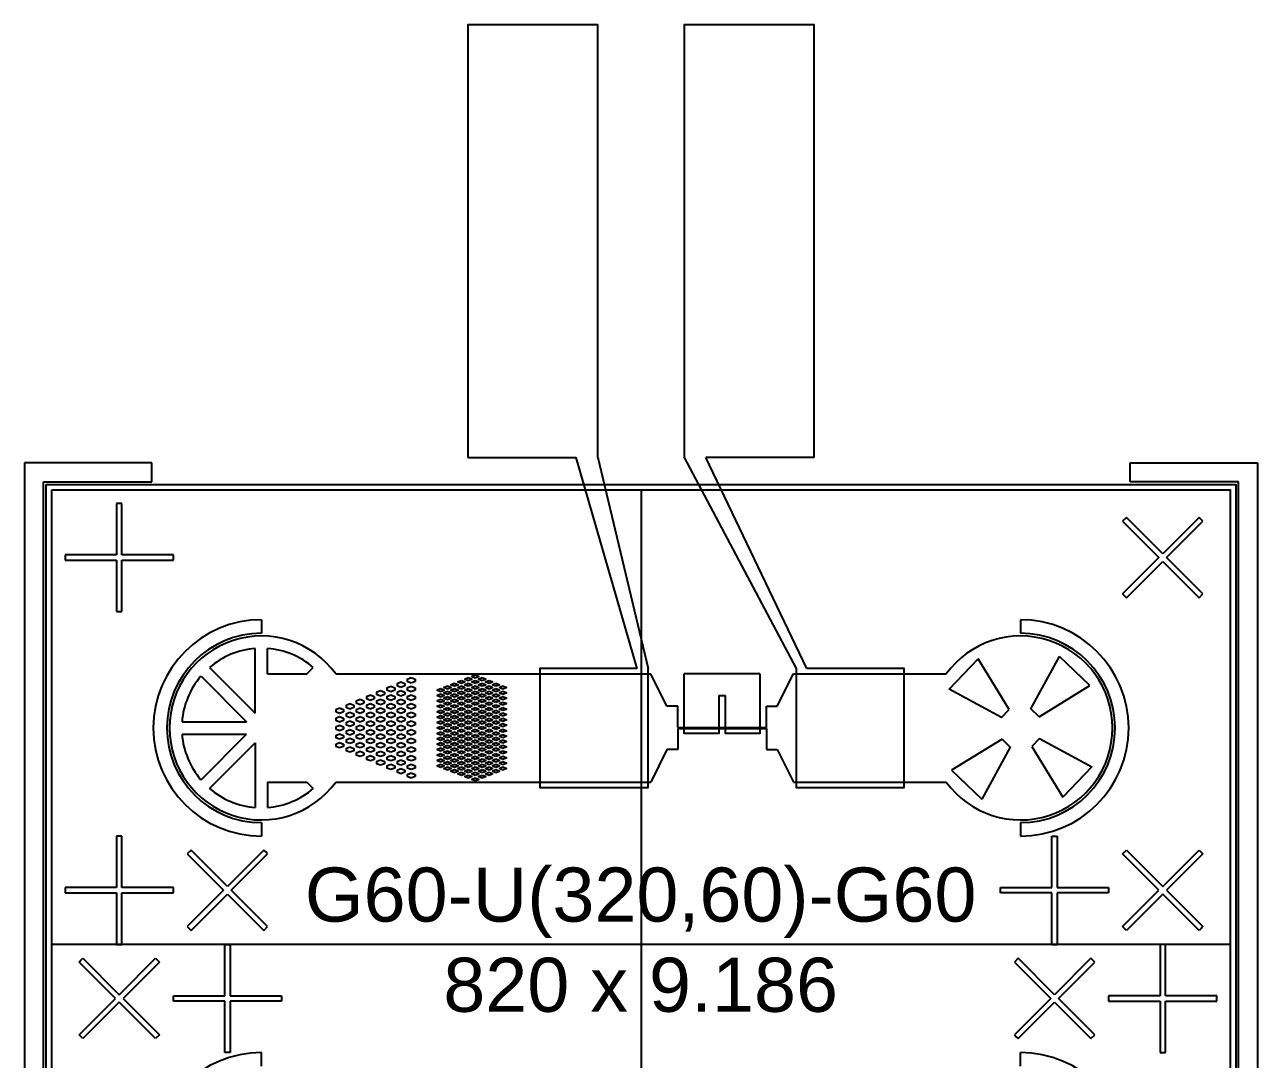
# Model space of a CAD drawing. Header units: inches. Extents: x -271009 to 5700, y -37000 to 38138.
# Drawn here: x -5700 to 5700, y -1062 to 8500 of the extents above; entities that cross this region are included whole.
import ezdxf

# ---------------------------------------------------------------- set-up
doc = ezdxf.new("R2010")
doc.units = ezdxf.units.IN
doc.header["$MEASUREMENT"] = 0
for name, color, linetype in [('Construction', 3, 'Continuous'), ('Electrodes', 4, 'Continuous'), ('PDMS', 6, 'Continuous')]:
    doc.layers.add(name, color=color, linetype=linetype)
doc.styles.get("Standard").update_dxf_attribs({"font": 'arial.ttf'})

msp = doc.modelspace()

# ---------------------------------------------------------------- linework, layer by layer
at = {"layer": 'Construction'}
for p, q in [((0, 4200), (0, -4200)), ((5450, 0), (-5450, 0))]:
    msp.add_line(p, q, dxfattribs=at)
at = {"layer": 'Electrodes'}
for p, q in [((-4525, 4450), (-5700, 4450)), ((-5700, 4450), (-5700, -4450)), ((-4525, 4275), (-4525, 4450)), ((-1600, 4500), (-600, 4500)), ((-35, 2550), (-600, 4500)), ((-400, 4500), (65, 2550)), ((400, 4500), (1435, 2550)), ((1600, 4500), (600, 4500)), ((1535, 2550), (600, 4500)), ((4525, 4275), (4525, 4450)), ((4525, 4450), (5700, 4450)), ((5700, 4450), (5700, -4450)), ((-5525, -4275), (-5525, 4275)), ((-5525, 4275), (-4525, 4275)), ((5525, 4275), (4525, 4275)), ((5525, -4275), (5525, 4275)), ((-4800, 4075), (-4850, 4075)), ((-4850, 4075), (-4850, 3600)), ((-4800, 3600), (-4800, 4075)), ((4489, 3946), (4454, 3911)), ((4454, 3911), (4790, 3575)), ((4825, 3610), (4489, 3946)), ((5161, 3946), (4825, 3610)), ((4860, 3575), (5196, 3911)), ((5196, 3911), (5161, 3946)), ((-4850, 3600), (-5325, 3600)), ((-5325, 3600), (-5325, 3550)), ((-5325, 3550), (-4850, 3550)), ((-4850, 3550), (-4850, 3075)), ((-4325, 3600), (-4800, 3600)), ((-4800, 3075), (-4800, 3550)), ((-4800, 3550), (-4325, 3550)), ((-4325, 3550), (-4325, 3600)), ((4790, 3575), (4454, 3239)), ((4489, 3204), (4825, 3540)), ((4825, 3540), (5161, 3204)), ((5196, 3239), (4860, 3575)), ((4489, 3204), (4454, 3239)), ((5161, 3204), (5196, 3239)), ((-4850, 3075), (-4800, 3075)), ((-3510, 3000), (-3510, 2875)), ((3510, 3000), (3510, 2875)), ((-3510, 1125), (-3510, 1000)), ((3510, 1125), (3510, 1000)), ((-4800, 1000), (-4850, 1000)), ((-4850, 1000), (-4850, 525)), ((-4800, 525), (-4800, 1000)), ((3800, 525), (3800, 1000)), ((3800, 1000), (3850, 1000)), ((3850, 1000), (3850, 525)), ((-4161, 871), (-4196, 836)), ((-4196, 836), (-3860, 500)), ((-3825, 535), (-4161, 871)), ((-3489, 871), (-3825, 535)), ((-3790, 500), (-3454, 836)), ((-3471, 854), (-3489, 871)), ((-3454, 836), (-3471, 854)), ((4454, 836), (4489, 871)), ((4790, 500), (4454, 836)), ((4489, 871), (4825, 535)), ((4825, 535), (5161, 871)), ((5196, 836), (4860, 500)), ((5161, 871), (5196, 836)), ((-4850, 525), (-5325, 525)), ((-5325, 525), (-5325, 475)), ((-5325, 475), (-4850, 475)), ((-4850, 475), (-4850, 0)), ((-4325, 525), (-4800, 525)), ((-4800, 0), (-4800, 475)), ((-4800, 475), (-4325, 475)), ((-4325, 475), (-4325, 525)), ((-3860, 500), (-4196, 164)), ((-4161, 129), (-3825, 465)), ((-3825, 465), (-3489, 129)), ((-3454, 164), (-3790, 500)), ((3325, 475), (3325, 525)), ((3325, 525), (3800, 525)), ((3800, 475), (3325, 475)), ((3800, 0), (3800, 475)), ((3850, 525), (4325, 525)), ((4325, 475), (3850, 475)), ((3850, 475), (3850, 0)), ((4325, 525), (4325, 475)), ((4454, 164), (4790, 500)), ((4825, 465), (4489, 129)), ((5161, 129), (4825, 465)), ((4860, 500), (5196, 164)), ((-4196, 164), (-4161, 129)), ((-3489, 129), (-3454, 164)), ((4489, 129), (4454, 164)), ((5179, 146), (5161, 129)), ((5196, 164), (5179, 146)), ((-4850, 0), (-4800, 0)), ((-3850, -475), (-3850, 0)), ((-3800, 0), (-3850, 0)), ((-3800, 0), (-3800, -475)), ((3800, 0), (3850, 0)), ((4850, 0), (4800, 0)), ((4800, 0), (4800, -475)), ((4850, -475), (4850, 0)), ((-5196, -164), (-5179, -146)), ((-4860, -500), (-5196, -164)), ((-5179, -146), (-5161, -129)), ((-5161, -129), (-4825, -465)), ((-4825, -465), (-4489, -129)), ((-4454, -164), (-4790, -500)), ((-4489, -129), (-4454, -164)), ((3489, -129), (3454, -164)), ((3454, -164), (3790, -500)), ((3825, -465), (3489, -129)), ((4161, -129), (3825, -465)), ((3860, -500), (4196, -164)), ((4196, -164), (4161, -129)), ((-5196, -836), (-4860, -500)), ((-4825, -535), (-5161, -871)), ((-4489, -871), (-4825, -535)), ((-4790, -500), (-4454, -836)), ((-4325, -475), (-3850, -475)), ((-4325, -525), (-4325, -475)), ((-3850, -525), (-4325, -525)), ((-3850, -1000), (-3850, -525)), ((-3800, -475), (-3325, -475)), ((-3325, -525), (-3800, -525)), ((-3800, -525), (-3800, -1000)), ((-3325, -475), (-3325, -525)), ((3790, -500), (3454, -836)), ((3489, -871), (3825, -535)), ((3825, -535), (4161, -871)), ((4196, -836), (3860, -500)), ((4325, -475), (4325, -525)), ((4800, -475), (4325, -475)), ((4325, -525), (4800, -525)), ((4800, -525), (4800, -1000)), ((5325, -475), (4850, -475)), ((4850, -1000), (4850, -525)), ((4850, -525), (5325, -525)), ((5325, -525), (5325, -475)), ((-5161, -871), (-5196, -836)), ((-4454, -836), (-4489, -871)), ((3454, -836), (3471, -854)), ((3471, -854), (3489, -871)), ((4161, -871), (4196, -836)), ((-3800, -1000), (-3850, -1000)), ((-3510, -1125), (-3510, -1000)), ((3510, -1125), (3510, -1000)), ((4800, -1000), (4850, -1000))]:
    msp.add_line(p, q, dxfattribs=at)
for points in [[(-400, 4500), (-400, 8500), (-1600, 8500), (-1600, 4500)], [(1600, 4500), (1600, 8500), (400, 8500), (400, 4500)], [(-35, 2550), (-935, 2550), (-935, 1450), (65, 1450), (65, 2550)], [(1435, 2550), (1435, 1450), (2435, 1450), (2435, 2550), (1535, 2550)], [(720, 2300), (720, 1950), (400, 1950), (400, 2500)], [(1100, 2500), (400, 2500)], [(1100, 2500), (1100, 1950), (780, 1950), (780, 2300)], [(720, 2300), (780, 2300)]]:
    msp.add_lwpolyline(points, dxfattribs=at)
for centre, radius, start, end in [((-3510, 2000), 1000, 90, 270), ((3510, 2000), 1000, 270, 90), ((-3510, 2000), 875, 90, 270), ((3510, 2000), 875, 270, 90), ((-3510, -2000), 1000, 90, 270), ((3510, -2000), 1000, 270, 90)]:
    msp.add_arc(centre, radius, start, end, dxfattribs=at)
at = {"layer": 'PDMS'}
for p, q in [((-4800, 4075), (-4850, 4075)), ((-4850, 4075), (-4850, 3600)), ((-4800, 3600), (-4800, 4075)), ((4489, 3946), (4454, 3911)), ((4454, 3911), (4790, 3575)), ((4825, 3610), (4489, 3946)), ((5161, 3946), (4825, 3610)), ((4860, 3575), (5196, 3911)), ((5196, 3911), (5161, 3946)), ((-4850, 3600), (-5325, 3600)), ((-5325, 3600), (-5325, 3550)), ((-5325, 3550), (-4850, 3550)), ((-4850, 3550), (-4850, 3075)), ((-4325, 3600), (-4800, 3600)), ((-4800, 3075), (-4800, 3550)), ((-4800, 3550), (-4325, 3550)), ((-4325, 3575), (-4325, 3600)), ((-4325, 3550), (-4325, 3575)), ((4790, 3575), (4454, 3239)), ((4489, 3204), (4825, 3540)), ((4825, 3540), (5161, 3204)), ((5196, 3239), (4860, 3575)), ((4454, 3239), (4489, 3204)), ((5161, 3204), (5196, 3239)), ((-4850, 3075), (-4800, 3075)), ((-3567, 2137), (-3567, 2734)), ((-3453, 2500), (-3453, 2734)), ((2851, 2359), (3119, 2640)), ((3406, 2171), (3119, 2640)), ((3606, 2176), (3869, 2659)), ((4150, 2391), (3869, 2659)), ((-3989, 2559), (-3567, 2137)), ((-3090, 2500), (-3031, 2559)), ((-4069, 2479), (-3647, 2057)), ((-3453, 2500), (-3090, 2500)), ((-2823, 2500), (90, 2500)), ((-2256, 2410), (-2220, 2425)), ((-2256, 2410), (-2256, 2390)), ((-2220, 2425), (-2184, 2410)), ((-2184, 2410), (-2184, 2390)), ((-2161, 2450), (-2125, 2465)), ((-2161, 2450), (-2161, 2430)), ((-2125, 2415), (-2161, 2430)), ((-2125, 2465), (-2089, 2450)), ((-2089, 2430), (-2125, 2415)), ((-2089, 2450), (-2089, 2430)), ((-1761, 2400), (-1725, 2415)), ((-1725, 2385), (-1761, 2400)), ((-1725, 2415), (-1689, 2400)), ((-1689, 2400), (-1725, 2385)), ((-1697, 2425), (-1661, 2440)), ((-1661, 2410), (-1697, 2425)), ((-1661, 2440), (-1625, 2425)), ((-1625, 2425), (-1661, 2410)), ((-1633, 2450), (-1597, 2465)), ((-1597, 2435), (-1633, 2450)), ((-1633, 2400), (-1597, 2415)), ((-1597, 2385), (-1633, 2400)), ((-1597, 2465), (-1561, 2450)), ((-1561, 2450), (-1597, 2435)), ((-1597, 2415), (-1561, 2400)), ((-1561, 2400), (-1597, 2385)), ((-1569, 2475), (-1533, 2490)), ((-1533, 2460), (-1569, 2475)), ((-1569, 2425), (-1533, 2440)), ((-1533, 2410), (-1569, 2425)), ((-1533, 2490), (-1497, 2475)), ((-1497, 2475), (-1533, 2460)), ((-1533, 2440), (-1497, 2425)), ((-1497, 2425), (-1533, 2410)), ((-1505, 2450), (-1469, 2465)), ((-1469, 2435), (-1505, 2450)), ((-1505, 2400), (-1469, 2415)), ((-1469, 2385), (-1505, 2400)), ((-1469, 2465), (-1433, 2450)), ((-1433, 2450), (-1469, 2435)), ((-1469, 2415), (-1433, 2400)), ((-1433, 2400), (-1469, 2385)), ((-1441, 2425), (-1405, 2440)), ((-1405, 2410), (-1441, 2425)), ((-1405, 2440), (-1369, 2425)), ((-1369, 2425), (-1405, 2410)), ((-1377, 2400), (-1341, 2415)), ((-1341, 2385), (-1377, 2400)), ((-1341, 2415), (-1305, 2400)), ((-1305, 2400), (-1341, 2385)), ((240, 2200), (90, 2500)), ((1260, 2200), (1410, 2500)), ((1410, 2500), (2823, 2500)), ((-2539, 2290), (-2503, 2305)), ((-2539, 2290), (-2539, 2270)), ((-2503, 2305), (-2467, 2290)), ((-2467, 2290), (-2467, 2270)), ((-2445, 2330), (-2409, 2345)), ((-2445, 2330), (-2445, 2310)), ((-2409, 2295), (-2445, 2310)), ((-2409, 2345), (-2373, 2330)), ((-2373, 2310), (-2409, 2295)), ((-2373, 2330), (-2373, 2310)), ((-2350, 2370), (-2314, 2385)), ((-2350, 2370), (-2350, 2350)), ((-2314, 2335), (-2350, 2350)), ((-2350, 2290), (-2314, 2305)), ((-2350, 2290), (-2350, 2270)), ((-2314, 2385), (-2278, 2370)), ((-2278, 2350), (-2314, 2335)), ((-2314, 2305), (-2278, 2290)), ((-2278, 2370), (-2278, 2350)), ((-2278, 2290), (-2278, 2270)), ((-2220, 2375), (-2256, 2390)), ((-2256, 2330), (-2220, 2345)), ((-2256, 2330), (-2256, 2310)), ((-2220, 2295), (-2256, 2310)), ((-2184, 2390), (-2220, 2375)), ((-2220, 2345), (-2184, 2330)), ((-2184, 2310), (-2220, 2295)), ((-2184, 2330), (-2184, 2310)), ((-2161, 2370), (-2125, 2385)), ((-2161, 2370), (-2161, 2350)), ((-2125, 2335), (-2161, 2350)), ((-2161, 2290), (-2125, 2305)), ((-2161, 2290), (-2161, 2270)), ((-2125, 2385), (-2089, 2370)), ((-2089, 2350), (-2125, 2335)), ((-2125, 2305), (-2089, 2290)), ((-2089, 2370), (-2089, 2350)), ((-2089, 2290), (-2089, 2270)), ((-1889, 2350), (-1853, 2365)), ((-1853, 2335), (-1889, 2350)), ((-1889, 2300), (-1853, 2315)), ((-1853, 2285), (-1889, 2300)), ((-1853, 2365), (-1817, 2350)), ((-1817, 2350), (-1853, 2335)), ((-1853, 2315), (-1817, 2300)), ((-1817, 2300), (-1853, 2285)), ((-1825, 2375), (-1789, 2390)), ((-1789, 2360), (-1825, 2375)), ((-1825, 2325), (-1789, 2340)), ((-1789, 2310), (-1825, 2325)), ((-1825, 2275), (-1789, 2290)), ((-1789, 2390), (-1753, 2375)), ((-1753, 2375), (-1789, 2360)), ((-1789, 2340), (-1753, 2325)), ((-1753, 2325), (-1789, 2310)), ((-1789, 2290), (-1753, 2275)), ((-1761, 2350), (-1725, 2365)), ((-1725, 2335), (-1761, 2350)), ((-1761, 2300), (-1725, 2315)), ((-1725, 2285), (-1761, 2300)), ((-1725, 2365), (-1689, 2350)), ((-1689, 2350), (-1725, 2335)), ((-1725, 2315), (-1689, 2300)), ((-1689, 2300), (-1725, 2285)), ((-1697, 2375), (-1661, 2390)), ((-1661, 2360), (-1697, 2375)), ((-1697, 2325), (-1661, 2340)), ((-1661, 2310), (-1697, 2325)), ((-1697, 2275), (-1661, 2290)), ((-1661, 2390), (-1625, 2375)), ((-1625, 2375), (-1661, 2360)), ((-1661, 2340), (-1625, 2325)), ((-1625, 2325), (-1661, 2310)), ((-1661, 2290), (-1625, 2275)), ((-1633, 2350), (-1597, 2365)), ((-1597, 2335), (-1633, 2350)), ((-1633, 2300), (-1597, 2315)), ((-1597, 2285), (-1633, 2300)), ((-1597, 2365), (-1561, 2350)), ((-1561, 2350), (-1597, 2335)), ((-1597, 2315), (-1561, 2300)), ((-1561, 2300), (-1597, 2285)), ((-1569, 2375), (-1533, 2390)), ((-1533, 2360), (-1569, 2375)), ((-1569, 2325), (-1533, 2340)), ((-1533, 2310), (-1569, 2325)), ((-1569, 2275), (-1533, 2290)), ((-1533, 2390), (-1497, 2375)), ((-1497, 2375), (-1533, 2360)), ((-1533, 2340), (-1497, 2325)), ((-1497, 2325), (-1533, 2310)), ((-1533, 2290), (-1497, 2275)), ((-1505, 2350), (-1469, 2365)), ((-1469, 2335), (-1505, 2350)), ((-1505, 2300), (-1469, 2315)), ((-1469, 2285), (-1505, 2300)), ((-1469, 2365), (-1433, 2350)), ((-1433, 2350), (-1469, 2335)), ((-1469, 2315), (-1433, 2300)), ((-1433, 2300), (-1469, 2285)), ((-1441, 2375), (-1405, 2390)), ((-1405, 2360), (-1441, 2375)), ((-1441, 2325), (-1405, 2340)), ((-1405, 2310), (-1441, 2325)), ((-1441, 2275), (-1405, 2290)), ((-1405, 2390), (-1369, 2375)), ((-1369, 2375), (-1405, 2360)), ((-1405, 2340), (-1369, 2325)), ((-1369, 2325), (-1405, 2310)), ((-1405, 2290), (-1369, 2275)), ((-1377, 2350), (-1341, 2365)), ((-1341, 2335), (-1377, 2350)), ((-1377, 2300), (-1341, 2315)), ((-1341, 2285), (-1377, 2300)), ((-1341, 2365), (-1305, 2350)), ((-1305, 2350), (-1341, 2335)), ((-1341, 2315), (-1305, 2300)), ((-1305, 2300), (-1341, 2285)), ((-1313, 2375), (-1277, 2390)), ((-1277, 2360), (-1313, 2375)), ((-1313, 2325), (-1277, 2340)), ((-1277, 2310), (-1313, 2325)), ((-1313, 2275), (-1277, 2290)), ((-1277, 2390), (-1241, 2375)), ((-1241, 2375), (-1277, 2360)), ((-1277, 2340), (-1241, 2325)), ((-1241, 2325), (-1277, 2310)), ((-1277, 2290), (-1241, 2275)), ((3334, 2096), (2851, 2359)), ((3681, 2104), (4150, 2391)), ((-2823, 2170), (-2787, 2185)), ((-2823, 2170), (-2823, 2150)), ((-2787, 2185), (-2751, 2170)), ((-2751, 2170), (-2751, 2150)), ((-2728, 2210), (-2692, 2225)), ((-2728, 2210), (-2728, 2190)), ((-2692, 2175), (-2728, 2190)), ((-2692, 2225), (-2656, 2210)), ((-2656, 2190), (-2692, 2175)), ((-2656, 2210), (-2656, 2190)), ((-2634, 2250), (-2598, 2265)), ((-2634, 2250), (-2634, 2230)), ((-2598, 2215), (-2634, 2230)), ((-2634, 2170), (-2598, 2185)), ((-2634, 2170), (-2634, 2150)), ((-2598, 2265), (-2562, 2250)), ((-2562, 2230), (-2598, 2215)), ((-2598, 2185), (-2562, 2170)), ((-2562, 2250), (-2562, 2230)), ((-2562, 2170), (-2562, 2150)), ((-2503, 2255), (-2539, 2270)), ((-2539, 2210), (-2503, 2225)), ((-2539, 2210), (-2539, 2190)), ((-2503, 2175), (-2539, 2190)), ((-2467, 2270), (-2503, 2255)), ((-2503, 2225), (-2467, 2210)), ((-2467, 2190), (-2503, 2175)), ((-2467, 2210), (-2467, 2190)), ((-2445, 2250), (-2409, 2265)), ((-2445, 2250), (-2445, 2230)), ((-2409, 2215), (-2445, 2230)), ((-2445, 2170), (-2409, 2185)), ((-2445, 2170), (-2445, 2150)), ((-2409, 2265), (-2373, 2250)), ((-2373, 2230), (-2409, 2215)), ((-2409, 2185), (-2373, 2170)), ((-2373, 2250), (-2373, 2230)), ((-2373, 2170), (-2373, 2150)), ((-2314, 2255), (-2350, 2270)), ((-2350, 2210), (-2314, 2225)), ((-2350, 2210), (-2350, 2190)), ((-2314, 2175), (-2350, 2190)), ((-2278, 2270), (-2314, 2255)), ((-2314, 2225), (-2278, 2210)), ((-2278, 2190), (-2314, 2175)), ((-2278, 2210), (-2278, 2190)), ((-2256, 2250), (-2220, 2265)), ((-2256, 2250), (-2256, 2230)), ((-2220, 2215), (-2256, 2230)), ((-2256, 2170), (-2220, 2185)), ((-2256, 2170), (-2256, 2150)), ((-2220, 2265), (-2184, 2250)), ((-2184, 2230), (-2220, 2215)), ((-2220, 2185), (-2184, 2170)), ((-2184, 2250), (-2184, 2230)), ((-2184, 2170), (-2184, 2150)), ((-2125, 2255), (-2161, 2270)), ((-2161, 2210), (-2125, 2225)), ((-2161, 2210), (-2161, 2190)), ((-2125, 2175), (-2161, 2190)), ((-2089, 2270), (-2125, 2255)), ((-2125, 2225), (-2089, 2210)), ((-2089, 2190), (-2125, 2175)), ((-2089, 2210), (-2089, 2190)), ((-1889, 2250), (-1853, 2265)), ((-1853, 2235), (-1889, 2250)), ((-1889, 2200), (-1853, 2215)), ((-1853, 2185), (-1889, 2200)), ((-1853, 2265), (-1817, 2250)), ((-1817, 2250), (-1853, 2235)), ((-1853, 2215), (-1817, 2200)), ((-1817, 2200), (-1853, 2185)), ((-1789, 2260), (-1825, 2275)), ((-1825, 2225), (-1789, 2240)), ((-1789, 2210), (-1825, 2225)), ((-1825, 2175), (-1789, 2190)), ((-1789, 2160), (-1825, 2175)), ((-1753, 2275), (-1789, 2260)), ((-1789, 2240), (-1753, 2225)), ((-1753, 2225), (-1789, 2210)), ((-1789, 2190), (-1753, 2175)), ((-1753, 2175), (-1789, 2160)), ((-1761, 2250), (-1725, 2265)), ((-1725, 2235), (-1761, 2250)), ((-1761, 2200), (-1725, 2215)), ((-1725, 2185), (-1761, 2200)), ((-1725, 2265), (-1689, 2250)), ((-1689, 2250), (-1725, 2235)), ((-1725, 2215), (-1689, 2200)), ((-1689, 2200), (-1725, 2185)), ((-1661, 2260), (-1697, 2275)), ((-1697, 2225), (-1661, 2240)), ((-1661, 2210), (-1697, 2225)), ((-1697, 2175), (-1661, 2190)), ((-1661, 2160), (-1697, 2175)), ((-1625, 2275), (-1661, 2260)), ((-1661, 2240), (-1625, 2225)), ((-1625, 2225), (-1661, 2210)), ((-1661, 2190), (-1625, 2175)), ((-1625, 2175), (-1661, 2160)), ((-1633, 2250), (-1597, 2265)), ((-1597, 2235), (-1633, 2250)), ((-1633, 2200), (-1597, 2215)), ((-1597, 2185), (-1633, 2200)), ((-1597, 2265), (-1561, 2250)), ((-1561, 2250), (-1597, 2235)), ((-1597, 2215), (-1561, 2200)), ((-1561, 2200), (-1597, 2185)), ((-1533, 2260), (-1569, 2275)), ((-1569, 2225), (-1533, 2240)), ((-1533, 2210), (-1569, 2225)), ((-1569, 2175), (-1533, 2190)), ((-1533, 2160), (-1569, 2175)), ((-1497, 2275), (-1533, 2260)), ((-1533, 2240), (-1497, 2225)), ((-1497, 2225), (-1533, 2210)), ((-1533, 2190), (-1497, 2175)), ((-1497, 2175), (-1533, 2160)), ((-1505, 2250), (-1469, 2265)), ((-1469, 2235), (-1505, 2250)), ((-1505, 2200), (-1469, 2215)), ((-1469, 2185), (-1505, 2200)), ((-1469, 2265), (-1433, 2250)), ((-1433, 2250), (-1469, 2235)), ((-1469, 2215), (-1433, 2200)), ((-1433, 2200), (-1469, 2185)), ((-1405, 2260), (-1441, 2275)), ((-1441, 2225), (-1405, 2240)), ((-1405, 2210), (-1441, 2225)), ((-1441, 2175), (-1405, 2190)), ((-1405, 2160), (-1441, 2175)), ((-1369, 2275), (-1405, 2260)), ((-1405, 2240), (-1369, 2225)), ((-1369, 2225), (-1405, 2210)), ((-1405, 2190), (-1369, 2175)), ((-1369, 2175), (-1405, 2160)), ((-1377, 2250), (-1341, 2265)), ((-1341, 2235), (-1377, 2250)), ((-1377, 2200), (-1341, 2215)), ((-1341, 2185), (-1377, 2200)), ((-1341, 2265), (-1305, 2250)), ((-1305, 2250), (-1341, 2235)), ((-1341, 2215), (-1305, 2200)), ((-1305, 2200), (-1341, 2185)), ((-1277, 2260), (-1313, 2275)), ((-1313, 2225), (-1277, 2240)), ((-1277, 2210), (-1313, 2225)), ((-1313, 2175), (-1277, 2190)), ((-1277, 2160), (-1313, 2175)), ((-1241, 2275), (-1277, 2260)), ((-1277, 2240), (-1241, 2225)), ((-1241, 2225), (-1277, 2210)), ((-1277, 2190), (-1241, 2175)), ((-1241, 2175), (-1277, 2160)), ((340, 2200), (240, 2200)), ((340, 2005), (340, 2200)), ((1160, 2005), (1160, 2200)), ((1160, 2200), (1260, 2200)), ((3334, 2096), (3406, 2171)), ((3681, 2104), (3606, 2176)), ((-4244, 2057), (-3647, 2057)), ((-2787, 2135), (-2823, 2150)), ((-2823, 2090), (-2787, 2105)), ((-2823, 2090), (-2823, 2070)), ((-2787, 2055), (-2823, 2070)), ((-2751, 2150), (-2787, 2135)), ((-2787, 2105), (-2751, 2090)), ((-2751, 2070), (-2787, 2055)), ((-2751, 2090), (-2751, 2070)), ((-2728, 2130), (-2692, 2145)), ((-2728, 2130), (-2728, 2110)), ((-2692, 2095), (-2728, 2110)), ((-2728, 2050), (-2692, 2065)), ((-2692, 2145), (-2656, 2130)), ((-2656, 2110), (-2692, 2095)), ((-2692, 2065), (-2656, 2050)), ((-2656, 2130), (-2656, 2110)), ((-2598, 2135), (-2634, 2150)), ((-2634, 2090), (-2598, 2105)), ((-2634, 2090), (-2634, 2070)), ((-2598, 2055), (-2634, 2070)), ((-2562, 2150), (-2598, 2135)), ((-2598, 2105), (-2562, 2090)), ((-2562, 2070), (-2598, 2055)), ((-2562, 2090), (-2562, 2070)), ((-2539, 2130), (-2503, 2145)), ((-2539, 2130), (-2539, 2110)), ((-2503, 2095), (-2539, 2110)), ((-2539, 2050), (-2503, 2065)), ((-2503, 2145), (-2467, 2130)), ((-2467, 2110), (-2503, 2095)), ((-2503, 2065), (-2467, 2050)), ((-2467, 2130), (-2467, 2110)), ((-2409, 2135), (-2445, 2150)), ((-2445, 2090), (-2409, 2105)), ((-2445, 2090), (-2445, 2070)), ((-2409, 2055), (-2445, 2070)), ((-2373, 2150), (-2409, 2135)), ((-2409, 2105), (-2373, 2090)), ((-2373, 2070), (-2409, 2055)), ((-2373, 2090), (-2373, 2070)), ((-2350, 2130), (-2314, 2145)), ((-2350, 2130), (-2350, 2110)), ((-2314, 2095), (-2350, 2110)), ((-2350, 2050), (-2314, 2065)), ((-2314, 2145), (-2278, 2130)), ((-2278, 2110), (-2314, 2095)), ((-2314, 2065), (-2278, 2050)), ((-2278, 2130), (-2278, 2110)), ((-2220, 2135), (-2256, 2150)), ((-2256, 2090), (-2220, 2105)), ((-2256, 2090), (-2256, 2070)), ((-2220, 2055), (-2256, 2070)), ((-2184, 2150), (-2220, 2135)), ((-2220, 2105), (-2184, 2090)), ((-2184, 2070), (-2220, 2055)), ((-2184, 2090), (-2184, 2070)), ((-2161, 2130), (-2125, 2145)), ((-2161, 2130), (-2161, 2110)), ((-2125, 2095), (-2161, 2110)), ((-2161, 2050), (-2125, 2065)), ((-2125, 2145), (-2089, 2130)), ((-2089, 2110), (-2125, 2095)), ((-2125, 2065), (-2089, 2050)), ((-2089, 2130), (-2089, 2110)), ((-1889, 2150), (-1853, 2165)), ((-1853, 2135), (-1889, 2150)), ((-1889, 2100), (-1853, 2115)), ((-1853, 2085), (-1889, 2100)), ((-1889, 2050), (-1853, 2065)), ((-1853, 2165), (-1817, 2150)), ((-1817, 2150), (-1853, 2135)), ((-1853, 2115), (-1817, 2100)), ((-1817, 2100), (-1853, 2085)), ((-1853, 2065), (-1817, 2050)), ((-1825, 2125), (-1789, 2140)), ((-1789, 2110), (-1825, 2125)), ((-1825, 2075), (-1789, 2090)), ((-1789, 2060), (-1825, 2075)), ((-1789, 2140), (-1753, 2125)), ((-1753, 2125), (-1789, 2110)), ((-1789, 2090), (-1753, 2075)), ((-1753, 2075), (-1789, 2060)), ((-1761, 2150), (-1725, 2165)), ((-1725, 2135), (-1761, 2150)), ((-1761, 2100), (-1725, 2115)), ((-1725, 2085), (-1761, 2100)), ((-1761, 2050), (-1725, 2065)), ((-1725, 2165), (-1689, 2150)), ((-1689, 2150), (-1725, 2135)), ((-1725, 2115), (-1689, 2100)), ((-1689, 2100), (-1725, 2085)), ((-1725, 2065), (-1689, 2050)), ((-1697, 2125), (-1661, 2140)), ((-1661, 2110), (-1697, 2125)), ((-1697, 2075), (-1661, 2090)), ((-1661, 2060), (-1697, 2075)), ((-1661, 2140), (-1625, 2125)), ((-1625, 2125), (-1661, 2110)), ((-1661, 2090), (-1625, 2075)), ((-1625, 2075), (-1661, 2060)), ((-1633, 2150), (-1597, 2165)), ((-1597, 2135), (-1633, 2150)), ((-1633, 2100), (-1597, 2115)), ((-1597, 2085), (-1633, 2100)), ((-1633, 2050), (-1597, 2065)), ((-1597, 2165), (-1561, 2150)), ((-1561, 2150), (-1597, 2135)), ((-1597, 2115), (-1561, 2100)), ((-1561, 2100), (-1597, 2085)), ((-1597, 2065), (-1561, 2050)), ((-1569, 2125), (-1533, 2140)), ((-1533, 2110), (-1569, 2125)), ((-1569, 2075), (-1533, 2090)), ((-1533, 2060), (-1569, 2075)), ((-1533, 2140), (-1497, 2125)), ((-1497, 2125), (-1533, 2110)), ((-1533, 2090), (-1497, 2075)), ((-1497, 2075), (-1533, 2060)), ((-1505, 2150), (-1469, 2165)), ((-1469, 2135), (-1505, 2150)), ((-1505, 2100), (-1469, 2115)), ((-1469, 2085), (-1505, 2100)), ((-1505, 2050), (-1469, 2065)), ((-1469, 2165), (-1433, 2150)), ((-1433, 2150), (-1469, 2135)), ((-1469, 2115), (-1433, 2100)), ((-1433, 2100), (-1469, 2085)), ((-1469, 2065), (-1433, 2050)), ((-1441, 2125), (-1405, 2140)), ((-1405, 2110), (-1441, 2125)), ((-1441, 2075), (-1405, 2090)), ((-1405, 2060), (-1441, 2075)), ((-1405, 2140), (-1369, 2125)), ((-1369, 2125), (-1405, 2110)), ((-1405, 2090), (-1369, 2075)), ((-1369, 2075), (-1405, 2060)), ((-1377, 2150), (-1341, 2165)), ((-1341, 2135), (-1377, 2150)), ((-1377, 2100), (-1341, 2115)), ((-1341, 2085), (-1377, 2100)), ((-1377, 2050), (-1341, 2065)), ((-1341, 2165), (-1305, 2150)), ((-1305, 2150), (-1341, 2135)), ((-1341, 2115), (-1305, 2100)), ((-1305, 2100), (-1341, 2085)), ((-1341, 2065), (-1305, 2050)), ((-1313, 2125), (-1277, 2140)), ((-1277, 2110), (-1313, 2125)), ((-1313, 2075), (-1277, 2090)), ((-1277, 2060), (-1313, 2075)), ((-1277, 2140), (-1241, 2125)), ((-1241, 2125), (-1277, 2110)), ((-1277, 2090), (-1241, 2075)), ((-1241, 2075), (-1277, 2060)), ((-4244, 1943), (-3647, 1943)), ((-4069, 1521), (-3647, 1943)), ((-2823, 2010), (-2787, 2025)), ((-2823, 2010), (-2823, 1990)), ((-2787, 1975), (-2823, 1990)), ((-2823, 1930), (-2787, 1945)), ((-2787, 2025), (-2751, 2010)), ((-2751, 1990), (-2787, 1975)), ((-2787, 1945), (-2751, 1930)), ((-2751, 2010), (-2751, 1990)), ((-2728, 2050), (-2728, 2030)), ((-2692, 2015), (-2728, 2030)), ((-2728, 1970), (-2692, 1985)), ((-2728, 1970), (-2728, 1950)), ((-2692, 1935), (-2728, 1950)), ((-2656, 2030), (-2692, 2015)), ((-2692, 1985), (-2656, 1970)), ((-2656, 1950), (-2692, 1935)), ((-2656, 2050), (-2656, 2030)), ((-2656, 1970), (-2656, 1950)), ((-2634, 2010), (-2598, 2025)), ((-2634, 2010), (-2634, 1990)), ((-2598, 1975), (-2634, 1990)), ((-2634, 1930), (-2598, 1945)), ((-2598, 2025), (-2562, 2010)), ((-2562, 1990), (-2598, 1975)), ((-2598, 1945), (-2562, 1930)), ((-2562, 2010), (-2562, 1990)), ((-2539, 2050), (-2539, 2030)), ((-2503, 2015), (-2539, 2030)), ((-2539, 1970), (-2503, 1985)), ((-2539, 1970), (-2539, 1950)), ((-2503, 1935), (-2539, 1950)), ((-2467, 2030), (-2503, 2015)), ((-2503, 1985), (-2467, 1970)), ((-2467, 1950), (-2503, 1935)), ((-2467, 2050), (-2467, 2030)), ((-2467, 1970), (-2467, 1950)), ((-2445, 2010), (-2409, 2025)), ((-2445, 2010), (-2445, 1990)), ((-2409, 1975), (-2445, 1990)), ((-2445, 1930), (-2409, 1945)), ((-2409, 2025), (-2373, 2010)), ((-2373, 1990), (-2409, 1975)), ((-2409, 1945), (-2373, 1930)), ((-2373, 2010), (-2373, 1990)), ((-2350, 2050), (-2350, 2030)), ((-2314, 2015), (-2350, 2030)), ((-2350, 1970), (-2314, 1985)), ((-2350, 1970), (-2350, 1950)), ((-2314, 1935), (-2350, 1950)), ((-2278, 2030), (-2314, 2015)), ((-2314, 1985), (-2278, 1970)), ((-2278, 1950), (-2314, 1935)), ((-2278, 2050), (-2278, 2030)), ((-2278, 1970), (-2278, 1950)), ((-2256, 2010), (-2220, 2025)), ((-2256, 2010), (-2256, 1990)), ((-2220, 1975), (-2256, 1990)), ((-2256, 1930), (-2220, 1945)), ((-2220, 2025), (-2184, 2010)), ((-2184, 1990), (-2220, 1975)), ((-2220, 1945), (-2184, 1930)), ((-2184, 2010), (-2184, 1990)), ((-2161, 2050), (-2161, 2030)), ((-2125, 2015), (-2161, 2030)), ((-2161, 1970), (-2125, 1985)), ((-2161, 1970), (-2161, 1950)), ((-2125, 1935), (-2161, 1950)), ((-2089, 2030), (-2125, 2015)), ((-2125, 1985), (-2089, 1970)), ((-2089, 1950), (-2125, 1935)), ((-2089, 2050), (-2089, 2030)), ((-2089, 1970), (-2089, 1950)), ((-1853, 2035), (-1889, 2050)), ((-1889, 2000), (-1853, 2015)), ((-1853, 1985), (-1889, 2000)), ((-1889, 1950), (-1853, 1965)), ((-1853, 1935), (-1889, 1950)), ((-1817, 2050), (-1853, 2035)), ((-1853, 2015), (-1817, 2000)), ((-1817, 2000), (-1853, 1985)), ((-1853, 1965), (-1817, 1950)), ((-1817, 1950), (-1853, 1935)), ((-1825, 2025), (-1789, 2040)), ((-1789, 2010), (-1825, 2025)), ((-1825, 1975), (-1789, 1990)), ((-1789, 1960), (-1825, 1975)), ((-1825, 1925), (-1789, 1940)), ((-1789, 2040), (-1753, 2025)), ((-1753, 2025), (-1789, 2010)), ((-1789, 1990), (-1753, 1975)), ((-1753, 1975), (-1789, 1960)), ((-1789, 1940), (-1753, 1925)), ((-1725, 2035), (-1761, 2050)), ((-1761, 2000), (-1725, 2015)), ((-1725, 1985), (-1761, 2000)), ((-1761, 1950), (-1725, 1965)), ((-1725, 1935), (-1761, 1950)), ((-1689, 2050), (-1725, 2035)), ((-1725, 2015), (-1689, 2000)), ((-1689, 2000), (-1725, 1985)), ((-1725, 1965), (-1689, 1950)), ((-1689, 1950), (-1725, 1935)), ((-1697, 2025), (-1661, 2040)), ((-1661, 2010), (-1697, 2025)), ((-1697, 1975), (-1661, 1990)), ((-1661, 1960), (-1697, 1975)), ((-1697, 1925), (-1661, 1940)), ((-1661, 2040), (-1625, 2025)), ((-1625, 2025), (-1661, 2010)), ((-1661, 1990), (-1625, 1975)), ((-1625, 1975), (-1661, 1960)), ((-1661, 1940), (-1625, 1925)), ((-1597, 2035), (-1633, 2050)), ((-1633, 2000), (-1597, 2015)), ((-1597, 1985), (-1633, 2000)), ((-1633, 1950), (-1597, 1965)), ((-1597, 1935), (-1633, 1950)), ((-1561, 2050), (-1597, 2035)), ((-1597, 2015), (-1561, 2000)), ((-1561, 2000), (-1597, 1985)), ((-1597, 1965), (-1561, 1950)), ((-1561, 1950), (-1597, 1935)), ((-1569, 2025), (-1533, 2040)), ((-1533, 2010), (-1569, 2025)), ((-1569, 1975), (-1533, 1990)), ((-1533, 1960), (-1569, 1975)), ((-1569, 1925), (-1533, 1940)), ((-1533, 2040), (-1497, 2025)), ((-1497, 2025), (-1533, 2010)), ((-1533, 1990), (-1497, 1975)), ((-1497, 1975), (-1533, 1960)), ((-1533, 1940), (-1497, 1925)), ((-1469, 2035), (-1505, 2050)), ((-1505, 2000), (-1469, 2015)), ((-1469, 1985), (-1505, 2000)), ((-1505, 1950), (-1469, 1965)), ((-1469, 1935), (-1505, 1950)), ((-1433, 2050), (-1469, 2035)), ((-1469, 2015), (-1433, 2000)), ((-1433, 2000), (-1469, 1985)), ((-1469, 1965), (-1433, 1950)), ((-1433, 1950), (-1469, 1935)), ((-1441, 2025), (-1405, 2040)), ((-1405, 2010), (-1441, 2025)), ((-1441, 1975), (-1405, 1990)), ((-1405, 1960), (-1441, 1975)), ((-1441, 1925), (-1405, 1940)), ((-1405, 2040), (-1369, 2025)), ((-1369, 2025), (-1405, 2010)), ((-1405, 1990), (-1369, 1975)), ((-1369, 1975), (-1405, 1960)), ((-1405, 1940), (-1369, 1925)), ((-1341, 2035), (-1377, 2050)), ((-1377, 2000), (-1341, 2015)), ((-1341, 1985), (-1377, 2000)), ((-1377, 1950), (-1341, 1965)), ((-1341, 1935), (-1377, 1950)), ((-1305, 2050), (-1341, 2035)), ((-1341, 2015), (-1305, 2000)), ((-1305, 2000), (-1341, 1985)), ((-1341, 1965), (-1305, 1950)), ((-1305, 1950), (-1341, 1935)), ((-1313, 2025), (-1277, 2040)), ((-1277, 2010), (-1313, 2025)), ((-1313, 1975), (-1277, 1990)), ((-1277, 1960), (-1313, 1975)), ((-1313, 1925), (-1277, 1940)), ((-1277, 2040), (-1241, 2025)), ((-1241, 2025), (-1277, 2010)), ((-1277, 1990), (-1241, 1975)), ((-1241, 1975), (-1277, 1960)), ((-1277, 1940), (-1241, 1925)), ((340, 2005), (1160, 2005)), ((340, 1995), (1160, 1995)), ((340, 1995), (340, 1800)), ((1160, 1995), (1160, 1800)), ((-3989, 1441), (-3567, 1863)), ((-3567, 1863), (-3567, 1266)), ((-2823, 1930), (-2823, 1910)), ((-2787, 1895), (-2823, 1910)), ((-2823, 1850), (-2787, 1865)), ((-2823, 1850), (-2823, 1830)), ((-2787, 1815), (-2823, 1830)), ((-2751, 1910), (-2787, 1895)), ((-2787, 1865), (-2751, 1850)), ((-2751, 1830), (-2787, 1815)), ((-2751, 1930), (-2751, 1910)), ((-2751, 1850), (-2751, 1830)), ((-2728, 1890), (-2692, 1905)), ((-2728, 1890), (-2728, 1870)), ((-2692, 1855), (-2728, 1870)), ((-2728, 1810), (-2692, 1825)), ((-2692, 1905), (-2656, 1890)), ((-2656, 1870), (-2692, 1855)), ((-2692, 1825), (-2656, 1810)), ((-2656, 1890), (-2656, 1870)), ((-2634, 1930), (-2634, 1910)), ((-2598, 1895), (-2634, 1910)), ((-2634, 1850), (-2598, 1865)), ((-2634, 1850), (-2634, 1830)), ((-2598, 1815), (-2634, 1830)), ((-2562, 1910), (-2598, 1895)), ((-2598, 1865), (-2562, 1850)), ((-2562, 1830), (-2598, 1815)), ((-2562, 1930), (-2562, 1910)), ((-2562, 1850), (-2562, 1830)), ((-2539, 1890), (-2503, 1905)), ((-2539, 1890), (-2539, 1870)), ((-2503, 1855), (-2539, 1870)), ((-2539, 1810), (-2503, 1825)), ((-2503, 1905), (-2467, 1890)), ((-2467, 1870), (-2503, 1855)), ((-2503, 1825), (-2467, 1810)), ((-2467, 1890), (-2467, 1870)), ((-2445, 1930), (-2445, 1910)), ((-2409, 1895), (-2445, 1910)), ((-2445, 1850), (-2409, 1865)), ((-2445, 1850), (-2445, 1830)), ((-2409, 1815), (-2445, 1830)), ((-2373, 1910), (-2409, 1895)), ((-2409, 1865), (-2373, 1850)), ((-2373, 1830), (-2409, 1815)), ((-2373, 1930), (-2373, 1910)), ((-2373, 1850), (-2373, 1830)), ((-2350, 1890), (-2314, 1905)), ((-2350, 1890), (-2350, 1870)), ((-2314, 1855), (-2350, 1870)), ((-2350, 1810), (-2314, 1825)), ((-2314, 1905), (-2278, 1890)), ((-2278, 1870), (-2314, 1855)), ((-2314, 1825), (-2278, 1810)), ((-2278, 1890), (-2278, 1870)), ((-2256, 1930), (-2256, 1910)), ((-2220, 1895), (-2256, 1910)), ((-2256, 1850), (-2220, 1865)), ((-2256, 1850), (-2256, 1830)), ((-2220, 1815), (-2256, 1830)), ((-2184, 1910), (-2220, 1895)), ((-2220, 1865), (-2184, 1850)), ((-2184, 1830), (-2220, 1815)), ((-2184, 1930), (-2184, 1910)), ((-2184, 1850), (-2184, 1830)), ((-2161, 1890), (-2125, 1905)), ((-2161, 1890), (-2161, 1870)), ((-2125, 1855), (-2161, 1870)), ((-2161, 1810), (-2125, 1825)), ((-2125, 1905), (-2089, 1890)), ((-2089, 1870), (-2125, 1855)), ((-2125, 1825), (-2089, 1810)), ((-2089, 1890), (-2089, 1870)), ((-1889, 1900), (-1853, 1915)), ((-1853, 1885), (-1889, 1900)), ((-1889, 1850), (-1853, 1865)), ((-1853, 1835), (-1889, 1850)), ((-1853, 1915), (-1817, 1900)), ((-1817, 1900), (-1853, 1885)), ((-1853, 1865), (-1817, 1850)), ((-1817, 1850), (-1853, 1835)), ((-1789, 1910), (-1825, 1925)), ((-1825, 1875), (-1789, 1890)), ((-1789, 1860), (-1825, 1875)), ((-1825, 1825), (-1789, 1840)), ((-1789, 1810), (-1825, 1825)), ((-1753, 1925), (-1789, 1910)), ((-1789, 1890), (-1753, 1875)), ((-1753, 1875), (-1789, 1860)), ((-1789, 1840), (-1753, 1825)), ((-1753, 1825), (-1789, 1810)), ((-1761, 1900), (-1725, 1915)), ((-1725, 1885), (-1761, 1900)), ((-1761, 1850), (-1725, 1865)), ((-1725, 1835), (-1761, 1850)), ((-1725, 1915), (-1689, 1900)), ((-1689, 1900), (-1725, 1885)), ((-1725, 1865), (-1689, 1850)), ((-1689, 1850), (-1725, 1835)), ((-1661, 1910), (-1697, 1925)), ((-1697, 1875), (-1661, 1890)), ((-1661, 1860), (-1697, 1875)), ((-1697, 1825), (-1661, 1840)), ((-1661, 1810), (-1697, 1825)), ((-1625, 1925), (-1661, 1910)), ((-1661, 1890), (-1625, 1875)), ((-1625, 1875), (-1661, 1860)), ((-1661, 1840), (-1625, 1825)), ((-1625, 1825), (-1661, 1810)), ((-1633, 1900), (-1597, 1915)), ((-1597, 1885), (-1633, 1900)), ((-1633, 1850), (-1597, 1865)), ((-1597, 1835), (-1633, 1850)), ((-1597, 1915), (-1561, 1900)), ((-1561, 1900), (-1597, 1885)), ((-1597, 1865), (-1561, 1850)), ((-1561, 1850), (-1597, 1835)), ((-1533, 1910), (-1569, 1925)), ((-1569, 1875), (-1533, 1890)), ((-1533, 1860), (-1569, 1875)), ((-1569, 1825), (-1533, 1840)), ((-1533, 1810), (-1569, 1825)), ((-1497, 1925), (-1533, 1910)), ((-1533, 1890), (-1497, 1875)), ((-1497, 1875), (-1533, 1860)), ((-1533, 1840), (-1497, 1825)), ((-1497, 1825), (-1533, 1810)), ((-1505, 1900), (-1469, 1915)), ((-1469, 1885), (-1505, 1900)), ((-1505, 1850), (-1469, 1865)), ((-1469, 1835), (-1505, 1850)), ((-1469, 1915), (-1433, 1900)), ((-1433, 1900), (-1469, 1885)), ((-1469, 1865), (-1433, 1850)), ((-1433, 1850), (-1469, 1835)), ((-1405, 1910), (-1441, 1925)), ((-1441, 1875), (-1405, 1890)), ((-1405, 1860), (-1441, 1875)), ((-1441, 1825), (-1405, 1840)), ((-1405, 1810), (-1441, 1825)), ((-1369, 1925), (-1405, 1910)), ((-1405, 1890), (-1369, 1875)), ((-1369, 1875), (-1405, 1860)), ((-1405, 1840), (-1369, 1825)), ((-1369, 1825), (-1405, 1810)), ((-1377, 1900), (-1341, 1915)), ((-1341, 1885), (-1377, 1900)), ((-1377, 1850), (-1341, 1865)), ((-1341, 1835), (-1377, 1850)), ((-1341, 1915), (-1305, 1900)), ((-1305, 1900), (-1341, 1885)), ((-1341, 1865), (-1305, 1850)), ((-1305, 1850), (-1341, 1835)), ((-1277, 1910), (-1313, 1925)), ((-1313, 1875), (-1277, 1890)), ((-1277, 1860), (-1313, 1875)), ((-1313, 1825), (-1277, 1840)), ((-1277, 1810), (-1313, 1825)), ((-1241, 1925), (-1277, 1910)), ((-1277, 1890), (-1241, 1875)), ((-1241, 1875), (-1277, 1860)), ((-1277, 1840), (-1241, 1825)), ((-1241, 1825), (-1277, 1810)), ((3339, 1896), (2870, 1609)), ((3414, 1824), (3151, 1341)), ((3339, 1896), (3414, 1824)), ((3686, 1904), (3614, 1829)), ((3614, 1829), (3901, 1360)), ((3686, 1904), (4169, 1641)), ((-2728, 1810), (-2728, 1790)), ((-2692, 1775), (-2728, 1790)), ((-2656, 1790), (-2692, 1775)), ((-2656, 1810), (-2656, 1790)), ((-2634, 1770), (-2598, 1785)), ((-2634, 1770), (-2634, 1750)), ((-2598, 1735), (-2634, 1750)), ((-2598, 1785), (-2562, 1770)), ((-2562, 1750), (-2598, 1735)), ((-2562, 1770), (-2562, 1750)), ((-2539, 1810), (-2539, 1790)), ((-2503, 1775), (-2539, 1790)), ((-2539, 1730), (-2503, 1745)), ((-2539, 1730), (-2539, 1710)), ((-2467, 1790), (-2503, 1775)), ((-2503, 1745), (-2467, 1730)), ((-2467, 1810), (-2467, 1790)), ((-2467, 1730), (-2467, 1710)), ((-2445, 1770), (-2409, 1785)), ((-2445, 1770), (-2445, 1750)), ((-2409, 1735), (-2445, 1750)), ((-2409, 1785), (-2373, 1770)), ((-2373, 1750), (-2409, 1735)), ((-2373, 1770), (-2373, 1750)), ((-2350, 1810), (-2350, 1790)), ((-2314, 1775), (-2350, 1790)), ((-2350, 1730), (-2314, 1745)), ((-2350, 1730), (-2350, 1710)), ((-2278, 1790), (-2314, 1775)), ((-2314, 1745), (-2278, 1730)), ((-2278, 1810), (-2278, 1790)), ((-2278, 1730), (-2278, 1710)), ((-2256, 1770), (-2220, 1785)), ((-2256, 1770), (-2256, 1750)), ((-2220, 1735), (-2256, 1750)), ((-2220, 1785), (-2184, 1770)), ((-2184, 1750), (-2220, 1735)), ((-2184, 1770), (-2184, 1750)), ((-2161, 1810), (-2161, 1790)), ((-2125, 1775), (-2161, 1790)), ((-2161, 1730), (-2125, 1745)), ((-2161, 1730), (-2161, 1710)), ((-2089, 1790), (-2125, 1775)), ((-2125, 1745), (-2089, 1730)), ((-2089, 1810), (-2089, 1790)), ((-2089, 1730), (-2089, 1710)), ((-1889, 1800), (-1853, 1815)), ((-1853, 1785), (-1889, 1800)), ((-1889, 1750), (-1853, 1765)), ((-1853, 1735), (-1889, 1750)), ((-1889, 1700), (-1853, 1715)), ((-1853, 1815), (-1817, 1800)), ((-1817, 1800), (-1853, 1785)), ((-1853, 1765), (-1817, 1750)), ((-1817, 1750), (-1853, 1735)), ((-1853, 1715), (-1817, 1700)), ((-1825, 1775), (-1789, 1790)), ((-1789, 1760), (-1825, 1775)), ((-1825, 1725), (-1789, 1740)), ((-1789, 1710), (-1825, 1725)), ((-1789, 1790), (-1753, 1775)), ((-1753, 1775), (-1789, 1760)), ((-1789, 1740), (-1753, 1725)), ((-1753, 1725), (-1789, 1710)), ((-1761, 1800), (-1725, 1815)), ((-1725, 1785), (-1761, 1800)), ((-1761, 1750), (-1725, 1765)), ((-1725, 1735), (-1761, 1750)), ((-1761, 1700), (-1725, 1715)), ((-1725, 1815), (-1689, 1800)), ((-1689, 1800), (-1725, 1785)), ((-1725, 1765), (-1689, 1750)), ((-1689, 1750), (-1725, 1735)), ((-1725, 1715), (-1689, 1700)), ((-1697, 1775), (-1661, 1790)), ((-1661, 1760), (-1697, 1775)), ((-1697, 1725), (-1661, 1740)), ((-1661, 1710), (-1697, 1725)), ((-1661, 1790), (-1625, 1775)), ((-1625, 1775), (-1661, 1760)), ((-1661, 1740), (-1625, 1725)), ((-1625, 1725), (-1661, 1710)), ((-1633, 1800), (-1597, 1815)), ((-1597, 1785), (-1633, 1800)), ((-1633, 1750), (-1597, 1765)), ((-1597, 1735), (-1633, 1750)), ((-1633, 1700), (-1597, 1715)), ((-1597, 1815), (-1561, 1800)), ((-1561, 1800), (-1597, 1785)), ((-1597, 1765), (-1561, 1750)), ((-1561, 1750), (-1597, 1735)), ((-1597, 1715), (-1561, 1700)), ((-1569, 1775), (-1533, 1790)), ((-1533, 1760), (-1569, 1775)), ((-1569, 1725), (-1533, 1740)), ((-1533, 1710), (-1569, 1725)), ((-1533, 1790), (-1497, 1775)), ((-1497, 1775), (-1533, 1760)), ((-1533, 1740), (-1497, 1725)), ((-1497, 1725), (-1533, 1710)), ((-1505, 1800), (-1469, 1815)), ((-1469, 1785), (-1505, 1800)), ((-1505, 1750), (-1469, 1765)), ((-1469, 1735), (-1505, 1750)), ((-1505, 1700), (-1469, 1715)), ((-1469, 1815), (-1433, 1800)), ((-1433, 1800), (-1469, 1785)), ((-1469, 1765), (-1433, 1750)), ((-1433, 1750), (-1469, 1735)), ((-1469, 1715), (-1433, 1700)), ((-1441, 1775), (-1405, 1790)), ((-1405, 1760), (-1441, 1775)), ((-1441, 1725), (-1405, 1740)), ((-1405, 1710), (-1441, 1725)), ((-1405, 1790), (-1369, 1775)), ((-1369, 1775), (-1405, 1760)), ((-1405, 1740), (-1369, 1725)), ((-1369, 1725), (-1405, 1710)), ((-1377, 1800), (-1341, 1815)), ((-1341, 1785), (-1377, 1800)), ((-1377, 1750), (-1341, 1765)), ((-1341, 1735), (-1377, 1750)), ((-1377, 1700), (-1341, 1715)), ((-1341, 1815), (-1305, 1800)), ((-1305, 1800), (-1341, 1785)), ((-1341, 1765), (-1305, 1750)), ((-1305, 1750), (-1341, 1735)), ((-1341, 1715), (-1305, 1700)), ((-1313, 1775), (-1277, 1790)), ((-1277, 1760), (-1313, 1775)), ((-1313, 1725), (-1277, 1740)), ((-1277, 1710), (-1313, 1725)), ((-1277, 1790), (-1241, 1775)), ((-1241, 1775), (-1277, 1760)), ((-1277, 1740), (-1241, 1725)), ((-1241, 1725), (-1277, 1710)), ((240, 1800), (90, 1500)), ((340, 1800), (240, 1800)), ((1160, 1800), (1260, 1800)), ((1260, 1800), (1410, 1500)), ((-2503, 1695), (-2539, 1710)), ((-2467, 1710), (-2503, 1695)), ((-2445, 1690), (-2409, 1705)), ((-2445, 1690), (-2445, 1670)), ((-2409, 1655), (-2445, 1670)), ((-2409, 1705), (-2373, 1690)), ((-2373, 1670), (-2409, 1655)), ((-2373, 1690), (-2373, 1670)), ((-2314, 1695), (-2350, 1710)), ((-2350, 1650), (-2314, 1665)), ((-2350, 1650), (-2350, 1630)), ((-2314, 1615), (-2350, 1630)), ((-2278, 1710), (-2314, 1695)), ((-2314, 1665), (-2278, 1650)), ((-2278, 1630), (-2314, 1615)), ((-2278, 1650), (-2278, 1630)), ((-2256, 1690), (-2220, 1705)), ((-2256, 1690), (-2256, 1670)), ((-2220, 1655), (-2256, 1670)), ((-2256, 1610), (-2220, 1625)), ((-2256, 1610), (-2256, 1590)), ((-2220, 1705), (-2184, 1690)), ((-2184, 1670), (-2220, 1655)), ((-2220, 1625), (-2184, 1610)), ((-2184, 1690), (-2184, 1670)), ((-2184, 1610), (-2184, 1590)), ((-2125, 1695), (-2161, 1710)), ((-2161, 1650), (-2125, 1665)), ((-2161, 1650), (-2161, 1630)), ((-2125, 1615), (-2161, 1630)), ((-2089, 1710), (-2125, 1695)), ((-2125, 1665), (-2089, 1650)), ((-2089, 1630), (-2125, 1615)), ((-2089, 1650), (-2089, 1630)), ((-1853, 1685), (-1889, 1700)), ((-1889, 1650), (-1853, 1665)), ((-1853, 1635), (-1889, 1650)), ((-1817, 1700), (-1853, 1685)), ((-1853, 1665), (-1817, 1650)), ((-1817, 1650), (-1853, 1635)), ((-1825, 1675), (-1789, 1690)), ((-1789, 1660), (-1825, 1675)), ((-1825, 1625), (-1789, 1640)), ((-1789, 1610), (-1825, 1625)), ((-1789, 1690), (-1753, 1675)), ((-1753, 1675), (-1789, 1660)), ((-1789, 1640), (-1753, 1625)), ((-1753, 1625), (-1789, 1610)), ((-1725, 1685), (-1761, 1700)), ((-1761, 1650), (-1725, 1665)), ((-1725, 1635), (-1761, 1650)), ((-1761, 1600), (-1725, 1615)), ((-1725, 1585), (-1761, 1600)), ((-1689, 1700), (-1725, 1685)), ((-1725, 1665), (-1689, 1650)), ((-1689, 1650), (-1725, 1635)), ((-1725, 1615), (-1689, 1600)), ((-1689, 1600), (-1725, 1585)), ((-1697, 1675), (-1661, 1690)), ((-1661, 1660), (-1697, 1675)), ((-1697, 1625), (-1661, 1640)), ((-1661, 1610), (-1697, 1625)), ((-1661, 1690), (-1625, 1675)), ((-1625, 1675), (-1661, 1660)), ((-1661, 1640), (-1625, 1625)), ((-1625, 1625), (-1661, 1610)), ((-1597, 1685), (-1633, 1700)), ((-1633, 1650), (-1597, 1665)), ((-1597, 1635), (-1633, 1650)), ((-1633, 1600), (-1597, 1615)), ((-1597, 1585), (-1633, 1600)), ((-1561, 1700), (-1597, 1685)), ((-1597, 1665), (-1561, 1650)), ((-1561, 1650), (-1597, 1635)), ((-1597, 1615), (-1561, 1600)), ((-1561, 1600), (-1597, 1585)), ((-1569, 1675), (-1533, 1690)), ((-1533, 1660), (-1569, 1675)), ((-1569, 1625), (-1533, 1640)), ((-1533, 1610), (-1569, 1625)), ((-1533, 1690), (-1497, 1675)), ((-1497, 1675), (-1533, 1660)), ((-1533, 1640), (-1497, 1625)), ((-1497, 1625), (-1533, 1610)), ((-1469, 1685), (-1505, 1700)), ((-1505, 1650), (-1469, 1665)), ((-1469, 1635), (-1505, 1650)), ((-1505, 1600), (-1469, 1615)), ((-1469, 1585), (-1505, 1600)), ((-1433, 1700), (-1469, 1685)), ((-1469, 1665), (-1433, 1650)), ((-1433, 1650), (-1469, 1635)), ((-1469, 1615), (-1433, 1600)), ((-1433, 1600), (-1469, 1585)), ((-1441, 1675), (-1405, 1690)), ((-1405, 1660), (-1441, 1675)), ((-1441, 1625), (-1405, 1640)), ((-1405, 1610), (-1441, 1625)), ((-1405, 1690), (-1369, 1675)), ((-1369, 1675), (-1405, 1660)), ((-1405, 1640), (-1369, 1625)), ((-1369, 1625), (-1405, 1610)), ((-1341, 1685), (-1377, 1700)), ((-1377, 1650), (-1341, 1665)), ((-1341, 1635), (-1377, 1650)), ((-1377, 1600), (-1341, 1615)), ((-1341, 1585), (-1377, 1600)), ((-1305, 1700), (-1341, 1685)), ((-1341, 1665), (-1305, 1650)), ((-1305, 1650), (-1341, 1635)), ((-1341, 1615), (-1305, 1600)), ((-1305, 1600), (-1341, 1585)), ((-1313, 1675), (-1277, 1690)), ((-1277, 1660), (-1313, 1675)), ((-1313, 1625), (-1277, 1640)), ((-1277, 1610), (-1313, 1625)), ((-1277, 1690), (-1241, 1675)), ((-1241, 1675), (-1277, 1660)), ((-1277, 1640), (-1241, 1625)), ((-1241, 1625), (-1277, 1610)), ((2870, 1609), (3151, 1341)), ((4169, 1641), (3901, 1360)), ((-3453, 1500), (-3453, 1266)), ((-3453, 1500), (-3090, 1500)), ((-3090, 1500), (-3031, 1441)), ((-2823, 1500), (90, 1500)), ((-2220, 1575), (-2256, 1590)), ((-2184, 1590), (-2220, 1575)), ((-2161, 1570), (-2125, 1585)), ((-2161, 1570), (-2161, 1550)), ((-2125, 1535), (-2161, 1550)), ((-2125, 1585), (-2089, 1570)), ((-2089, 1550), (-2125, 1535)), ((-2089, 1570), (-2089, 1550)), ((-1697, 1575), (-1661, 1590)), ((-1661, 1560), (-1697, 1575)), ((-1661, 1590), (-1625, 1575)), ((-1625, 1575), (-1661, 1560)), ((-1633, 1550), (-1597, 1565)), ((-1597, 1535), (-1633, 1550)), ((-1597, 1565), (-1561, 1550)), ((-1561, 1550), (-1597, 1535)), ((-1569, 1575), (-1533, 1590)), ((-1533, 1560), (-1569, 1575)), ((-1569, 1525), (-1533, 1540)), ((-1533, 1510), (-1569, 1525)), ((-1533, 1590), (-1497, 1575)), ((-1497, 1575), (-1533, 1560)), ((-1533, 1540), (-1497, 1525)), ((-1497, 1525), (-1533, 1510)), ((-1505, 1550), (-1469, 1565)), ((-1469, 1535), (-1505, 1550)), ((-1469, 1565), (-1433, 1550)), ((-1433, 1550), (-1469, 1535)), ((-1441, 1575), (-1405, 1590)), ((-1405, 1560), (-1441, 1575)), ((-1405, 1590), (-1369, 1575)), ((-1369, 1575), (-1405, 1560)), ((1410, 1500), (2823, 1500)), ((-4800, 1000), (-4850, 1000)), ((-4850, 1000), (-4850, 525)), ((-4800, 525), (-4800, 1000)), ((3800, 525), (3800, 1000)), ((3800, 1000), (3850, 1000)), ((3850, 1000), (3850, 525)), ((-4161, 871), (-4196, 836)), ((-4196, 836), (-3860, 500)), ((-3825, 535), (-4161, 871)), ((-3489, 871), (-3825, 535)), ((-3790, 500), (-3454, 836)), ((-3471, 854), (-3489, 871)), ((-3454, 836), (-3471, 854)), ((4454, 836), (4489, 871)), ((4790, 500), (4454, 836)), ((4489, 871), (4825, 535)), ((4825, 535), (5161, 871)), ((5196, 836), (4860, 500)), ((5161, 871), (5196, 836)), ((-4850, 525), (-5325, 525)), ((-5325, 525), (-5325, 475)), ((-5325, 475), (-4850, 475)), ((-4850, 475), (-4850, 0)), ((-4325, 525), (-4800, 525)), ((-4800, 0), (-4800, 475)), ((-4800, 475), (-4325, 475)), ((-4325, 500), (-4325, 525)), ((-4325, 475), (-4325, 500)), ((-3860, 500), (-4196, 164)), ((-4161, 129), (-3825, 465)), ((-3825, 465), (-3489, 129)), ((-3454, 164), (-3790, 500)), ((3325, 475), (3325, 525)), ((3325, 525), (3800, 525)), ((3800, 475), (3325, 475)), ((3800, 0), (3800, 475)), ((3850, 525), (4325, 525)), ((4325, 475), (3850, 475)), ((3850, 475), (3850, 0)), ((4325, 525), (4325, 500)), ((4325, 500), (4325, 475)), ((4454, 164), (4790, 500)), ((4825, 465), (4489, 129)), ((5161, 129), (4825, 465)), ((4860, 500), (5196, 164)), ((-4196, 164), (-4161, 129)), ((-3489, 129), (-3454, 164)), ((4489, 129), (4454, 164)), ((5179, 146), (5161, 129)), ((5196, 164), (5179, 146)), ((3850, 0), (3800, 0)), ((4850, 0), (4800, 0)), ((4800, 0), (4800, -475)), ((4850, -475), (4850, 0)), ((-4850, 0), (-4800, 0)), ((-3850, -475), (-3850, 0)), ((-3850, 0), (-3800, 0)), ((-3800, 0), (-3800, -475)), ((-5196, -164), (-5179, -146)), ((-4860, -500), (-5196, -164)), ((-5179, -146), (-5161, -129)), ((-5161, -129), (-4825, -465)), ((-4825, -465), (-4489, -129)), ((-4454, -164), (-4790, -500)), ((-4489, -129), (-4454, -164)), ((3489, -129), (3454, -164)), ((3454, -164), (3790, -500)), ((3825, -465), (3489, -129)), ((4161, -129), (3825, -465)), ((3860, -500), (4196, -164)), ((4196, -164), (4161, -129)), ((-5196, -836), (-4860, -500)), ((-4825, -535), (-5161, -871)), ((-4489, -871), (-4825, -535)), ((-4790, -500), (-4454, -836)), ((-4325, -500), (-4325, -475)), ((-4325, -475), (-3850, -475)), ((-4325, -525), (-4325, -500)), ((-3850, -525), (-4325, -525)), ((-3850, -1000), (-3850, -525)), ((-3800, -475), (-3325, -475)), ((-3325, -525), (-3800, -525)), ((-3800, -525), (-3800, -1000)), ((-3325, -475), (-3325, -525)), ((3790, -500), (3454, -836)), ((3489, -871), (3825, -535)), ((3825, -535), (4161, -871)), ((4196, -836), (3860, -500)), ((4800, -475), (4325, -475)), ((4325, -475), (4325, -500)), ((4325, -500), (4325, -525)), ((4325, -525), (4800, -525)), ((4800, -525), (4800, -1000)), ((5325, -475), (4850, -475)), ((4850, -1000), (4850, -525)), ((4850, -525), (5325, -525)), ((5325, -525), (5325, -475)), ((-5161, -871), (-5196, -836)), ((-4454, -836), (-4489, -871)), ((3454, -836), (3471, -854)), ((3471, -854), (3489, -871)), ((4161, -871), (4196, -836)), ((-3800, -1000), (-3850, -1000)), ((4800, -1000), (4850, -1000))]:
    msp.add_line(p, q, dxfattribs=at)
for points in [[(-5500, 4250), (5500, 4250), (5500, -4250), (-5500, -4250)], [(-5450, 4200), (5450, 4200), (5450, -4200), (-5450, -4200)]]:
    msp.add_lwpolyline(points, close=True, dxfattribs=at)
for centre, radius, start, end in [((-3510, 2000), 850, 36.0319, 323.9681), ((3510, 2000), 850, 216.0319, 143.9681), ((-3510, 2000), 737, 94.4117, 130.5883), ((-3510, 2000), 737, 49.4117, 85.5883), ((-3510, 2000), 737, 139.4117, 175.5883), ((-3510, 2000), 737, 184.4117, 220.5883), ((-3510, 2000), 737, 229.4117, 265.5883), ((-3510, 2000), 737, 274.4117, 310.5883)]:
    msp.add_arc(centre, radius, start, end, dxfattribs=at)

# ---------------------------------------------------------------- texts
at = {"layer": 'Electrodes', "insert": (-4460, 710), "char_height": 500, "attachment_point": 1}
msp.add_mtext_dynamic_manual_height_columns('\\A1;\\pxqc;{\\fSwis721 BdOul BT|b0|i0|c0|p82;G60-U(320,60)-G60\\P820 x 9.186}', width=8913.36, gutter_width=1250, heights=[1541], dxfattribs=at)
at = {"layer": 'PDMS', "insert": (-4460, 710), "char_height": 500, "attachment_point": 1}
msp.add_mtext_dynamic_manual_height_columns('\\A1;\\pxqc;{\\fSwis721 BdOul BT|b0|i0|c0|p82;G60-U(320,60)-G60\\P820 x 9.186}', width=8913.36, gutter_width=1250, heights=[1541], dxfattribs=at)

doc.saveas('drawing.dxf')
